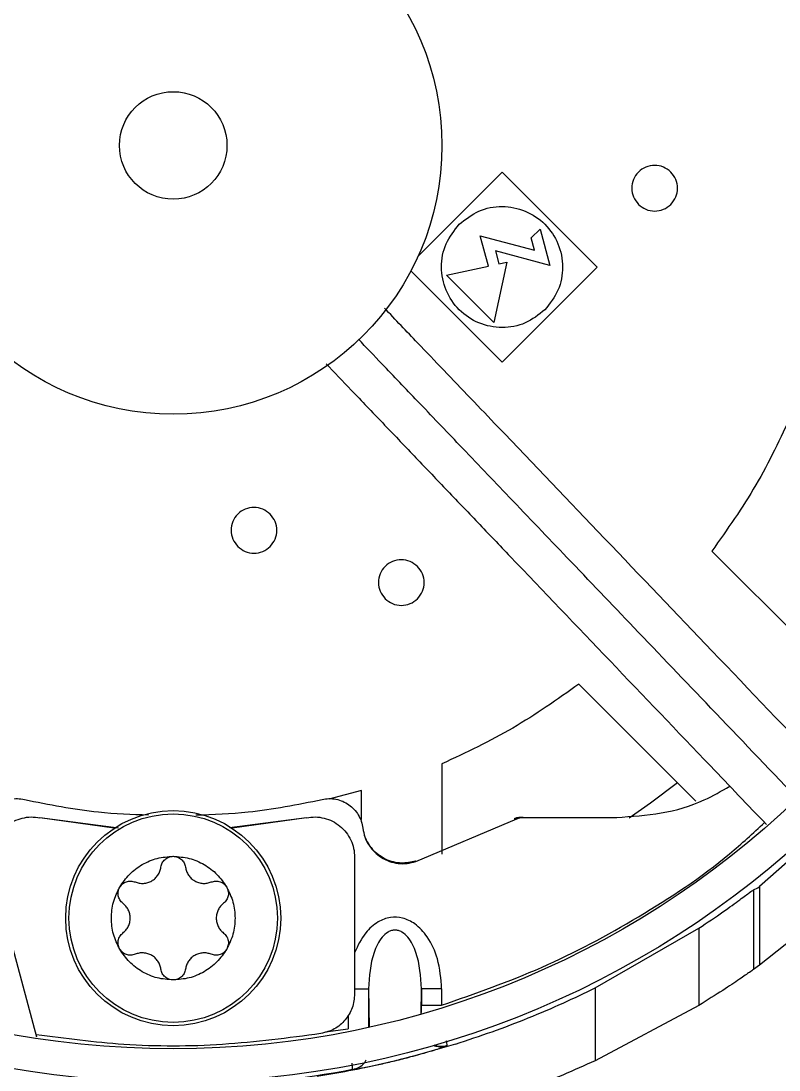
# Model space of a CAD drawing. Header units: inches. Extents: x 1229 to 1453, y -1023 to -720.
# Drawn here: x 1314.665 to 1316.885, y -988.186 to -985.112 of the extents above; entities that cross this region are included whole.
import ezdxf

# ---------------------------------------------------------------- set-up
doc = ezdxf.new("R2010")
doc.units = ezdxf.units.IN
doc.header["$MEASUREMENT"] = 0

msp = doc.modelspace()

# ---------------------------------------------------------------- linework, layer by layer
at = {"color": 18, "linetype": 'Continuous', "lineweight": 25, "true_color": 0x000000}
for p, q in [((1315.8287, -985.8003), (1316.074, -985.555)), ((1316.074, -985.555), (1316.3524, -985.8334)), ((1316.0341, -985.8309), (1316.0102, -985.7418)), ((1316.0102, -985.7418), (1316.1694, -985.7844)), ((1316.1596, -985.7477), (1316.1853, -985.722)), ((1316.1853, -985.722), (1316.214, -985.829)), ((1316.1694, -985.7844), (1316.1596, -985.7477)), ((1316.214, -985.829), (1316.0547, -985.7863)), ((1316.0547, -985.7863), (1316.0649, -985.8243)), ((1315.9111, -985.857), (1316.0341, -985.8309)), ((1316.0879, -985.8195), (1316.0503, -985.9962)), ((1316.0649, -985.8243), (1316.0879, -985.8195)), ((1316.3524, -985.8334), (1316.074, -986.1118)), ((1316.074, -986.1118), (1315.8069, -985.8448)), ((1316.0503, -985.9962), (1315.9111, -985.857)), ((1316.6887, -986.6655), (1317.0316, -987.0084)), ((1316.6417, -987.398), (1316.2989, -987.0552)), ((1315.898, -987.2889), (1315.898, -987.5534)), ((1315.6618, -987.3669), (1315.5666, -987.3921)), ((1315.6618, -987.4521), (1315.6618, -987.3669)), ((1314.9379, -987.4776), (1314.7202, -987.4467)), ((1314.9503, -987.4769), (1314.7202, -987.4467)), ((1315.501, -987.4467), (1315.2753, -987.4763)), ((1315.501, -987.4467), (1315.2834, -987.4776)), ((1315.8212, -987.5751), (1316.1177, -987.45)), ((1316.1096, -987.45), (1316.1177, -987.45)), ((1316.1358, -987.4457), (1316.1274, -987.4457)), ((1316.1358, -987.4457), (1316.4098, -987.4457)), ((1315.6421, -987.5626), (1315.6421, -987.9627)), ((1315.8212, -987.5751), (1315.8209, -987.5732)), ((1316.9336, -987.5558), (1316.828, -987.6486)), ((1316.8102, -987.6583), (1316.8236, -987.6521)), ((1316.8102, -987.6583), (1316.8102, -987.8918)), ((1316.8236, -987.6521), (1316.828, -987.6486)), ((1316.828, -987.6486), (1316.828, -987.8791)), ((1314.7111, -988.0892), (1314.6011, -987.6812)), ((1317.0633, -987.6915), (1316.828, -987.8791)), ((1316.3469, -987.9454), (1316.6507, -987.7705)), ((1316.6507, -987.7705), (1316.6507, -987.9965)), ((1316.828, -987.8791), (1316.8102, -987.8918)), ((1315.6421, -987.9481), (1315.6825, -987.9481)), ((1315.6825, -987.9481), (1315.6842, -988.0608)), ((1315.6825, -987.9481), (1315.6825, -988.0612)), ((1315.8368, -988.0221), (1315.8379, -987.9481)), ((1315.8379, -987.9481), (1315.8379, -987.9961)), ((1315.897, -987.9481), (1315.897, -987.9961)), ((1316.3469, -987.9454), (1316.3469, -988.1586)), ((1315.8379, -988.0178), (1315.8379, -987.9961)), ((1316.6507, -987.9965), (1316.3469, -988.1586)), ((1315.6234, -988.0264), (1315.6234, -988.0657)), ((1315.557, -988.0744), (1315.6234, -988.0657)), ((1315.9132, -988.1147), (1315.9125, -988.1152)), ((1315.6357, -988.1836), (1315.6374, -988.1841))]:
    msp.add_line(p, q, dxfattribs=at)
at = {"color": 18, "linetype": 'Continuous', "lineweight": 25, "true_color": 0x000000, "flags": 128}
msp.add_lwpolyline([(1316.4467, -987.4472), (1316.5088, -987.4036), (1316.5876, -987.3439)], dxfattribs=at)
at = {"color": 18, "linetype": 'Continuous', "lineweight": 25, "true_color": 0x000000}
for centre, radius in [((1315.1106, -985.4772), 8.5704), ((1315.1106, -985.4772), 8.472), ((1315.1106, -985.4772), 6.6478), ((1315.1106, -985.4772), 6.5493), ((1315.1106, -985.4772), 4.7037), ((1315.1106, -985.4772), 4.6053), ((1315.1106, -985.4772), 2.745), ((1315.1106, -985.4772), 2.6465), ((1315.1106, -985.4772), 0.7874), ((1315.1106, -985.4772), 0.1575), ((1315.1106, -987.741), 0.315), ((1315.1106, -987.741), 0.3053)]:
    msp.add_circle(centre, radius, dxfattribs=at)
msp.add_arc((1315.1106, -985.4772), 2.7569, 262.2932, 280.98, dxfattribs=at)
for points, knots in [([(1303.4011, -985.4772), (1303.4059, -985.2217), (1303.4156, -984.7108), (1303.4936, -983.9477), (1303.6177, -983.1911), (1303.792, -982.4444), (1304.0146, -981.7106), (1304.2847, -980.9929), (1304.6012, -980.2945), (1304.9626, -979.6182), (1305.3675, -978.9671), (1305.8142, -978.3438), (1306.3006, -977.751), (1306.8248, -977.1914), (1307.3845, -976.6672), (1307.9772, -976.1807), (1308.6005, -975.7341), (1309.2517, -975.3292), (1309.9279, -974.9677), (1310.6264, -974.6513), (1311.344, -974.3812), (1312.0778, -974.1586), (1312.8246, -973.9844), (1313.5811, -973.8595), (1314.3442, -973.7844), (1315.1106, -973.7593), (1315.877, -973.7844), (1316.6401, -973.8595), (1317.3967, -973.9844), (1318.1434, -974.1586), (1318.8772, -974.3812), (1319.5949, -974.6513), (1320.2933, -974.9677), (1320.9696, -975.3292), (1321.6207, -975.7341), (1322.244, -976.1807), (1322.8368, -976.6672), (1323.3964, -977.1914), (1323.9206, -977.751), (1324.407, -978.3438), (1324.8537, -978.9671), (1325.2586, -979.6182), (1325.6201, -980.2945), (1325.9365, -980.9929), (1326.2066, -981.7106), (1326.4292, -982.4444), (1326.6035, -983.1911), (1326.7277, -983.9477), (1326.8056, -984.7108), (1326.8153, -985.2217), (1326.8201, -985.4772)], [0, 0, 0, 0, 0.020833, 0.041667, 0.0625, 0.083333, 0.104167, 0.125, 0.145833, 0.166667, 0.1875, 0.208333, 0.229167, 0.25, 0.270833, 0.291667, 0.3125, 0.333333, 0.354167, 0.375, 0.395833, 0.416667, 0.4375, 0.458333, 0.479167, 0.5, 0.520833, 0.541667, 0.5625, 0.583333, 0.604167, 0.625, 0.645833, 0.666667, 0.6875, 0.708333, 0.729167, 0.75, 0.770833, 0.791667, 0.8125, 0.833333, 0.854167, 0.875, 0.895833, 0.916667, 0.9375, 0.958333, 0.979167, 1, 1, 1, 1]), ([(1326.8201, -985.4772), (1326.8153, -985.7326), (1326.8056, -986.2436), (1326.7277, -987.0067), (1326.6035, -987.7632), (1326.4292, -988.51), (1326.2066, -989.2438), (1325.9365, -989.9614), (1325.6201, -990.6599), (1325.2586, -991.3361), (1324.8537, -991.9873), (1324.407, -992.6106), (1323.9206, -993.2033), (1323.3964, -993.763), (1322.8368, -994.2871), (1322.244, -994.7736), (1321.6207, -995.2202), (1320.9696, -995.6252), (1320.2933, -995.9866), (1319.5949, -996.3031), (1318.8772, -996.5732), (1318.1434, -996.7958), (1317.3967, -996.9699), (1316.6401, -997.0948), (1315.877, -997.17), (1315.1106, -997.1951), (1314.3442, -997.17), (1313.5811, -997.0948), (1312.8246, -996.9699), (1312.0778, -996.7958), (1311.344, -996.5732), (1310.6264, -996.3031), (1309.9279, -995.9866), (1309.2517, -995.6252), (1308.6005, -995.2202), (1307.9772, -994.7736), (1307.3845, -994.2871), (1306.8248, -993.763), (1306.3006, -993.2033), (1305.8142, -992.6106), (1305.3675, -991.9873), (1304.9626, -991.3361), (1304.6012, -990.6599), (1304.2847, -989.9614), (1304.0146, -989.2438), (1303.792, -988.51), (1303.6177, -987.7632), (1303.4936, -987.0067), (1303.4156, -986.2436), (1303.4059, -985.7326), (1303.4011, -985.4772)], [0, 0, 0, 0, 0.020833, 0.041667, 0.0625, 0.083333, 0.104167, 0.125, 0.145833, 0.166667, 0.1875, 0.208333, 0.229167, 0.25, 0.270833, 0.291667, 0.3125, 0.333333, 0.354167, 0.375, 0.395833, 0.416667, 0.4375, 0.458333, 0.479167, 0.5, 0.520833, 0.541667, 0.5625, 0.583333, 0.604167, 0.625, 0.645833, 0.666667, 0.6875, 0.708333, 0.729167, 0.75, 0.770833, 0.791667, 0.8125, 0.833333, 0.854167, 0.875, 0.895833, 0.916667, 0.9375, 0.958333, 0.979167, 1, 1, 1, 1]), ([(1316.5683, -985.5551), (1316.5613, -985.5496), (1316.5475, -985.5387), (1316.5208, -985.5339), (1316.4947, -985.539), (1316.4724, -985.5539), (1316.4575, -985.5762), (1316.4523, -985.6024), (1316.4572, -985.6291), (1316.4681, -985.6429), (1316.4736, -985.6498)], [0, 0, 0, 0, 0.125001, 0.25, 0.374999, 0.5, 0.625, 0.75, 0.875, 1, 1, 1, 1]), ([(1316.4736, -985.6498), (1316.4805, -985.6553), (1316.4943, -985.6662), (1316.521, -985.671), (1316.5472, -985.6659), (1316.5695, -985.651), (1316.5844, -985.6287), (1316.5895, -985.6025), (1316.5847, -985.5758), (1316.5737, -985.562), (1316.5683, -985.5551)], [0, 0, 0, 0, 0.125001, 0.249999, 0.374998, 0.499999, 0.624998, 0.749999, 0.875001, 1, 1, 1, 1]), ([(1315.9487, -985.7081), (1315.967, -985.6936), (1316.0035, -985.6646), (1316.0742, -985.6518), (1316.1435, -985.6654), (1316.2025, -985.7048), (1316.242, -985.7639), (1316.2555, -985.8331), (1316.2428, -985.9038), (1316.2138, -985.9404), (1316.1992, -985.9587)], [0, 0, 0, 0, 0.124999, 0.250001, 0.375, 0.5, 0.625, 0.75, 0.875, 1, 1, 1, 1]), ([(1316.1992, -985.9587), (1316.181, -985.9732), (1316.1444, -986.0022), (1316.0737, -986.0149), (1316.0045, -986.0014), (1315.9454, -985.9619), (1315.906, -985.9029), (1315.8924, -985.8336), (1315.9051, -985.7629), (1315.9342, -985.7264), (1315.9487, -985.7081)], [0, 0, 0, 0, 0.124999, 0.249999, 0.375, 0.5, 0.625, 0.75, 0.875, 1, 1, 1, 1]), ([(1317.0199, -987.3042), (1316.9099, -987.1891), (1316.6949, -986.9641), (1316.3756, -986.63), (1316.1396, -986.3829), (1315.9825, -986.2185), (1315.9039, -986.1364), (1315.8198, -986.0484), (1315.7619, -985.9878), (1315.7295, -985.9538)], [0, 0, 0, 0, 0.256102, 0.500516, 0.742267, 0.804636, 0.865496, 0.924706, 1, 1, 1, 1]), ([(1316.9343, -987.3856), (1316.8514, -987.2988), (1316.6934, -987.1335), (1316.47, -986.8997), (1316.2731, -986.6936), (1316.1029, -986.5156), (1315.9569, -986.3628), (1315.8326, -986.2327), (1315.7338, -986.1293), (1315.6761, -986.0689), (1315.6532, -986.0449)], [0, 0, 0, 0, 0.1943204, 0.370458, 0.5233694, 0.6554345, 0.7687186, 0.8650907, 0.9463445, 1, 1, 1, 1]), ([(1315.5583, -986.1166), (1315.5829, -986.1423), (1315.6382, -986.2002), (1315.7241, -986.2901), (1315.8162, -986.3865), (1315.9091, -986.4837), (1316.0031, -986.5821), (1316.1638, -986.7503), (1316.3914, -986.9884), (1316.6416, -987.2502), (1316.7943, -987.41), (1316.8487, -987.4669)], [0, 0, 0, 0, 0.057144, 0.128521, 0.199602, 0.271053, 0.344335, 0.4181, 0.644545, 0.873365, 1, 1, 1, 1]), ([(1316.9224, -986.2646), (1316.8893, -986.3348), (1316.8232, -986.4754), (1316.7335, -986.6021), (1316.6887, -986.6655)], [0, 0, 0, 0, 0.5, 1, 1, 1, 1]), ([(1315.3946, -986.5573), (1315.3877, -986.5518), (1315.3739, -986.5409), (1315.3472, -986.5361), (1315.321, -986.5412), (1315.2987, -986.5561), (1315.2838, -986.5784), (1315.2787, -986.6046), (1315.2835, -986.6313), (1315.2944, -986.6451), (1315.2999, -986.652)], [0, 0, 0, 0, 0.125001, 0.25, 0.374998, 0.499999, 0.624998, 0.749999, 0.875001, 1, 1, 1, 1]), ([(1315.2999, -986.652), (1315.3068, -986.6575), (1315.3206, -986.6684), (1315.3473, -986.6732), (1315.3735, -986.6681), (1315.3958, -986.6532), (1315.4107, -986.6309), (1315.4158, -986.6047), (1315.411, -986.578), (1315.4, -986.5642), (1315.3946, -986.5573)], [0, 0, 0, 0, 0.125, 0.249999, 0.374998, 0.499999, 0.624998, 0.75, 0.875001, 1, 1, 1, 1]), ([(1315.8261, -986.7104), (1315.8192, -986.705), (1315.8054, -986.694), (1315.7787, -986.6892), (1315.7525, -986.6943), (1315.7302, -986.7092), (1315.7153, -986.7315), (1315.7102, -986.7577), (1315.715, -986.7844), (1315.7259, -986.7982), (1315.7314, -986.8051)], [0, 0, 0, 0, 0.125, 0.249998, 0.374997, 0.499997, 0.624999, 0.749998, 0.874998, 1, 1, 1, 1]), ([(1315.7314, -986.8051), (1315.7383, -986.8106), (1315.7521, -986.8215), (1315.7788, -986.8263), (1315.805, -986.8212), (1315.8273, -986.8063), (1315.8422, -986.784), (1315.8473, -986.7578), (1315.8425, -986.7312), (1315.8316, -986.7173), (1315.8261, -986.7104)], [0, 0, 0, 0, 0.125001, 0.25, 0.374999, 0.5, 0.624999, 0.75, 0.875, 1, 1, 1, 1]), ([(1316.2989, -987.0552), (1316.2356, -987.1001), (1316.1088, -987.1898), (1315.9683, -987.2559), (1315.898, -987.2889)], [0, 0, 0, 0, 0.500002, 1, 1, 1, 1]), ([(1316.4098, -987.4457), (1316.4535, -987.443), (1316.5409, -987.4377), (1316.6539, -987.4048), (1316.7165, -987.3687), (1316.7412, -987.3545)], [0, 0, 0, 0, 0.377263, 0.754525, 1, 1, 1, 1]), ([(1314.5551, -987.4774), (1314.5564, -987.4706), (1314.5588, -987.4571), (1314.5678, -987.4383), (1314.5801, -987.4217), (1314.5958, -987.4082), (1314.6139, -987.398), (1314.6336, -987.392), (1314.6543, -987.3899), (1314.6679, -987.3921), (1314.6747, -987.3933)], [0, 0, 0, 0, 0.124972, 0.250011, 0.374944, 0.500012, 0.624941, 0.750009, 0.87497, 1, 1, 1, 1]), ([(1314.6747, -987.3933), (1314.7466, -987.4079), (1314.8667, -987.4324), (1314.9892, -987.4365), (1315.0383, -987.4382)], [0, 0, 0, 0, 0.598716, 1, 1, 1, 1]), ([(1315.1771, -987.4385), (1315.2282, -987.4368), (1315.3526, -987.4327), (1315.4746, -987.4079), (1315.5466, -987.3933)], [0, 0, 0, 0, 0.41075, 1, 1, 1, 1]), ([(1315.5466, -987.3933), (1315.5533, -987.3921), (1315.5669, -987.3899), (1315.5876, -987.392), (1315.6074, -987.398), (1315.6254, -987.4082), (1315.6411, -987.4217), (1315.6534, -987.4383), (1315.6624, -987.457), (1315.6649, -987.4706), (1315.6661, -987.4774)], [0, 0, 0, 0, 0.124964, 0.249987, 0.374924, 0.499983, 0.624916, 0.749988, 0.874959, 1, 1, 1, 1]), ([(1314.5791, -987.5626), (1314.5797, -987.5539), (1314.5808, -987.5365), (1314.5896, -987.5117), (1314.6033, -987.4893), (1314.6217, -987.4706), (1314.6436, -987.4562), (1314.6682, -987.4472), (1314.6943, -987.4433), (1314.7116, -987.4456), (1314.7202, -987.4467)], [0, 0, 0, 0, 0.125, 0.250001, 0.375001, 0.500001, 0.624999, 0.749999, 0.874999, 1, 1, 1, 1]), ([(1315.501, -987.4467), (1315.5097, -987.4456), (1315.5269, -987.4433), (1315.553, -987.4472), (1315.5776, -987.4562), (1315.5996, -987.4706), (1315.6179, -987.4893), (1315.6316, -987.5117), (1315.6404, -987.5365), (1315.6416, -987.5539), (1315.6421, -987.5626)], [0, 0, 0, 0, 0.125001, 0.250001, 0.375001, 0.499999, 0.625002, 0.75, 0.875, 1, 1, 1, 1]), ([(1315.897, -987.9961), (1315.9956, -987.9617), (1316.1952, -987.892), (1316.477, -987.7402), (1316.696, -987.5965), (1316.8094, -987.4921), (1316.8431, -987.4611)], [0, 0, 0, 0, 0.2857921, 0.5780352, 0.8747451, 1, 1, 1, 1]), ([(1316.1274, -987.4457), (1316.1243, -987.4459), (1316.1181, -987.4462), (1316.1125, -987.4487), (1316.1096, -987.45)], [0, 0, 0, 0, 0.499985, 1, 1, 1, 1]), ([(1316.1177, -987.45), (1316.1206, -987.4488), (1316.1264, -987.4462), (1316.1327, -987.4459), (1316.1358, -987.4457)], [0, 0, 0, 0, 0.499841, 1, 1, 1, 1]), ([(1315.6661, -987.4774), (1315.6677, -987.486), (1315.671, -987.5032), (1315.6829, -987.527), (1315.6993, -987.5476), (1315.72, -987.564), (1315.7437, -987.5756), (1315.7694, -987.5814), (1315.7959, -987.5819), (1315.8128, -987.5774), (1315.8212, -987.5751)], [0, 0, 0, 0, 0.125206, 0.250383, 0.3755, 0.500532, 0.625475, 0.750351, 0.875181, 1, 1, 1, 1]), ([(1315.7154, -987.5577), (1315.7142, -987.557), (1315.7059, -987.5521), (1315.6936, -987.5392), (1315.6795, -987.5201), (1315.6738, -987.5058), (1315.671, -987.4988)], [0, 0, 0, 0, 0.056307, 0.380783, 0.697077, 1, 1, 1, 1]), ([(1315.6713, -987.4994), (1315.6713, -987.4996), (1315.6733, -987.5081), (1315.6822, -987.5238), (1315.6968, -987.544), (1315.7099, -987.5535), (1315.7157, -987.5577)], [0, 0, 0, 0, 0.006961, 0.351131, 0.713599, 1, 1, 1, 1]), ([(1314.9538, -987.6504), (1314.9627, -987.6373), (1314.9806, -987.6111), (1315.0191, -987.5825), (1315.0632, -987.5634), (1315.0948, -987.561), (1315.1106, -987.5598)], [0, 0, 0, 0, 0.25, 0.5, 0.749998, 1, 1, 1, 1]), ([(1315.0747, -987.5913), (1315.0757, -987.5871), (1315.0777, -987.5786), (1315.0862, -987.5683), (1315.0976, -987.5612), (1315.1063, -987.5603), (1315.1106, -987.5598)], [0, 0, 0, 0, 0.250008, 0.500009, 0.749996, 1, 1, 1, 1]), ([(1315.1106, -987.5598), (1315.115, -987.5603), (1315.1237, -987.5612), (1315.135, -987.5683), (1315.1435, -987.5786), (1315.1455, -987.5871), (1315.1466, -987.5913)], [0, 0, 0, 0, 0.250001, 0.500004, 0.750002, 1, 1, 1, 1]), ([(1315.1106, -987.5598), (1315.1264, -987.561), (1315.1581, -987.5634), (1315.2021, -987.5825), (1315.2406, -987.6111), (1315.2585, -987.6373), (1315.2675, -987.6504)], [0, 0, 0, 0, 0.250001, 0.499998, 0.749997, 1, 1, 1, 1]), ([(1315.8211, -987.5737), (1315.8071, -987.5768), (1315.7854, -987.5816), (1315.7553, -987.5769), (1315.7336, -987.5697), (1315.7211, -987.5615), (1315.7154, -987.5577)], [0, 0, 0, 0, 0.384924, 0.596388, 0.815681, 1, 1, 1, 1]), ([(1315.7157, -987.5577), (1315.7173, -987.559), (1315.7261, -987.5663), (1315.7454, -987.5741), (1315.7716, -987.5798), (1315.7974, -987.5796), (1315.8133, -987.5753), (1315.8209, -987.5732)], [0, 0, 0, 0, 0.057948, 0.309059, 0.55328, 0.784922, 1, 1, 1, 1]), ([(1314.999, -987.635), (1315.003, -987.6364), (1315.011, -987.6391), (1315.0237, -987.6395), (1315.0362, -987.6373), (1315.0478, -987.6322), (1315.058, -987.6247), (1315.0662, -987.615), (1315.0722, -987.6037), (1315.0738, -987.5955), (1315.0747, -987.5913)], [0, 0, 0, 0, 0.124999, 0.250006, 0.375003, 0.500002, 0.625003, 0.749999, 0.875002, 1, 1, 1, 1]), ([(1315.1466, -987.5913), (1315.1474, -987.5955), (1315.149, -987.6037), (1315.155, -987.615), (1315.1632, -987.6247), (1315.1734, -987.6322), (1315.185, -987.6373), (1315.1975, -987.6395), (1315.2102, -987.6391), (1315.2182, -987.6364), (1315.2222, -987.635)], [0, 0, 0, 0, 0.125002, 0.25, 0.375004, 0.499996, 0.625007, 0.750004, 0.875, 1, 1, 1, 1]), ([(1314.9538, -987.6504), (1314.9563, -987.6469), (1314.9615, -987.6398), (1314.9733, -987.6335), (1314.9864, -987.6313), (1314.9948, -987.6338), (1314.999, -987.635)], [0, 0, 0, 0, 0.249995, 0.500011, 0.749994, 1, 1, 1, 1]), ([(1315.2222, -987.635), (1315.2264, -987.6338), (1315.2348, -987.6313), (1315.2479, -987.6335), (1315.2597, -987.6398), (1315.2649, -987.6469), (1315.2675, -987.6504)], [0, 0, 0, 0, 0.250002, 0.500003, 0.749994, 1, 1, 1, 1]), ([(1314.9538, -987.8315), (1314.9469, -987.8172), (1314.9332, -987.7886), (1314.9277, -987.741), (1314.9332, -987.6933), (1314.9469, -987.6647), (1314.9538, -987.6504)], [0, 0, 0, 0, 0.250001, 0.5, 0.749999, 1, 1, 1, 1]), ([(1314.9631, -987.6973), (1314.9599, -987.6943), (1314.9536, -987.6882), (1314.9489, -987.6757), (1314.9484, -987.6624), (1314.952, -987.6544), (1314.9538, -987.6504)], [0, 0, 0, 0, 0.249994, 0.499996, 0.749996, 1, 1, 1, 1]), ([(1315.2675, -987.6504), (1315.2692, -987.6544), (1315.2728, -987.6624), (1315.2723, -987.6757), (1315.2677, -987.6882), (1315.2613, -987.6943), (1315.2581, -987.6973)], [0, 0, 0, 0, 0.2499946, 0.4999928, 0.7499927, 1, 1, 1, 1]), ([(1315.2675, -987.6504), (1315.2743, -987.6647), (1315.2881, -987.6933), (1315.2935, -987.741), (1315.2881, -987.7886), (1315.2743, -987.8172), (1315.2675, -987.8315)], [0, 0, 0, 0, 0.249999, 0.5, 0.750001, 1, 1, 1, 1]), ([(1316.6507, -987.7705), (1316.6753, -987.7538), (1316.722, -987.7222), (1316.7711, -987.6866), (1316.8022, -987.6636), (1316.8076, -987.6601), (1316.8102, -987.6583)], [0, 0, 0, 0, 0.289967, 0.549998, 0.782912, 1, 1, 1, 1]), ([(1314.9631, -987.7846), (1314.9662, -987.7818), (1314.9726, -987.7763), (1314.9793, -987.7655), (1314.9836, -987.7536), (1314.9851, -987.741), (1314.9836, -987.7283), (1314.9793, -987.7164), (1314.9726, -987.7056), (1314.9662, -987.7001), (1314.9631, -987.6973)], [0, 0, 0, 0, 0.125003, 0.250001, 0.375001, 0.500001, 0.624999, 0.749999, 0.874998, 1, 1, 1, 1]), ([(1315.2581, -987.6973), (1315.255, -987.7001), (1315.2487, -987.7056), (1315.2419, -987.7164), (1315.2376, -987.7283), (1315.2362, -987.741), (1315.2376, -987.7536), (1315.2419, -987.7655), (1315.2487, -987.7763), (1315.255, -987.7818), (1315.2581, -987.7846)], [0, 0, 0, 0, 0.1249957, 0.2499968, 0.3749993, 0.4999994, 0.6250009, 0.7500035, 0.8750033, 1, 1, 1, 1]), ([(1315.897, -987.9481), (1315.8947, -987.9185), (1315.8906, -987.865), (1315.8606, -987.7993), (1315.8234, -987.7581), (1315.7843, -987.7387), (1315.7455, -987.7367), (1315.7066, -987.7516), (1315.6678, -987.7869), (1315.6515, -987.8219), (1315.6421, -987.8422)], [0, 0, 0, 0, 0.20049, 0.362853, 0.481729, 0.572284, 0.652471, 0.738946, 0.849163, 1, 1, 1, 1]), ([(1314.9538, -987.8315), (1314.952, -987.8275), (1314.9484, -987.8195), (1314.9489, -987.8062), (1314.9536, -987.7937), (1314.9599, -987.7876), (1314.9631, -987.7846)], [0, 0, 0, 0, 0.250004, 0.500004, 0.750006, 1, 1, 1, 1]), ([(1315.2581, -987.7846), (1315.2613, -987.7876), (1315.2677, -987.7937), (1315.2723, -987.8062), (1315.2728, -987.8195), (1315.2692, -987.8275), (1315.2675, -987.8315)], [0, 0, 0, 0, 0.250007, 0.500007, 0.750005, 1, 1, 1, 1]), ([(1315.8379, -987.9481), (1315.8356, -987.9119), (1315.8322, -987.8589), (1315.8053, -987.8031), (1315.7844, -987.7832), (1315.7707, -987.7771), (1315.7602, -987.7756), (1315.7497, -987.7771), (1315.7361, -987.7832), (1315.7152, -987.8031), (1315.6883, -987.8589), (1315.6848, -987.9119), (1315.6825, -987.9481)], [0, 0, 0, 0, 0.268253, 0.392862, 0.448855, 0.475305, 0.5, 0.524693, 0.551143, 0.607139, 0.731747, 1, 1, 1, 1]), ([(1314.999, -987.8469), (1314.9948, -987.8481), (1314.9864, -987.8506), (1314.9733, -987.8484), (1314.9615, -987.8421), (1314.9563, -987.835), (1314.9538, -987.8315)], [0, 0, 0, 0, 0.250007, 0.49999, 0.750004, 1, 1, 1, 1]), ([(1315.1106, -987.9221), (1315.0948, -987.9209), (1315.0632, -987.9185), (1315.0191, -987.8994), (1314.9806, -987.8708), (1314.9627, -987.8446), (1314.9538, -987.8315)], [0, 0, 0, 0, 0.250001, 0.5, 0.75, 1, 1, 1, 1]), ([(1315.2675, -987.8315), (1315.2585, -987.8446), (1315.2406, -987.8708), (1315.2021, -987.8994), (1315.1581, -987.9185), (1315.1264, -987.9209), (1315.1106, -987.9221)], [0, 0, 0, 0, 0.250003, 0.500002, 0.749999, 1, 1, 1, 1]), ([(1315.2675, -987.8315), (1315.2649, -987.835), (1315.2597, -987.8421), (1315.2479, -987.8484), (1315.2348, -987.8506), (1315.2264, -987.8481), (1315.2222, -987.8469)], [0, 0, 0, 0, 0.250006, 0.499996, 0.749998, 1, 1, 1, 1]), ([(1315.0747, -987.8906), (1315.0738, -987.8864), (1315.0722, -987.8782), (1315.0662, -987.8669), (1315.058, -987.8572), (1315.0478, -987.8497), (1315.0362, -987.8446), (1315.0237, -987.8424), (1315.011, -987.8428), (1315.003, -987.8455), (1314.999, -987.8469)], [0, 0, 0, 0, 0.124998, 0.250002, 0.374998, 0.499999, 0.624998, 0.749994, 0.875001, 1, 1, 1, 1]), ([(1315.2222, -987.8469), (1315.2182, -987.8455), (1315.2102, -987.8428), (1315.1975, -987.8424), (1315.185, -987.8446), (1315.1734, -987.8497), (1315.1632, -987.8572), (1315.155, -987.8669), (1315.149, -987.8782), (1315.1474, -987.8864), (1315.1466, -987.8906)], [0, 0, 0, 0, 0.125, 0.249995, 0.374993, 0.500003, 0.624995, 0.749999, 0.874998, 1, 1, 1, 1]), ([(1315.1106, -987.9221), (1315.1063, -987.9216), (1315.0976, -987.9207), (1315.0862, -987.9136), (1315.0777, -987.9033), (1315.0757, -987.8948), (1315.0747, -987.8906)], [0, 0, 0, 0, 0.250004, 0.499991, 0.749992, 1, 1, 1, 1]), ([(1315.1466, -987.8906), (1315.1455, -987.8948), (1315.1435, -987.9033), (1315.135, -987.9136), (1315.1237, -987.9207), (1315.115, -987.9216), (1315.1106, -987.9221)], [0, 0, 0, 0, 0.249996, 0.499995, 0.749998, 1, 1, 1, 1]), ([(1316.8102, -987.8918), (1316.8075, -987.8936), (1316.8021, -987.8975), (1316.7706, -987.9193), (1316.7215, -987.9523), (1316.675, -987.9813), (1316.6507, -987.9965)], [0, 0, 0, 0, 0.2216678, 0.4574853, 0.7163636, 1, 1, 1, 1]), ([(1315.897, -987.9481), (1315.8896, -987.9481), (1315.8783, -987.9481), (1315.8647, -987.9481), (1315.8553, -987.9481), (1315.8477, -987.9481), (1315.8402, -987.9481), (1315.8388, -987.9481), (1315.8379, -987.9481)], [0, 0, 0, 0, 0.239692, 0.368513, 0.500007, 0.631495, 0.760304, 1, 1, 1, 1]), ([(1315.9374, -988.1097), (1315.9734, -988.098), (1316.0463, -988.0742), (1316.1523, -988.0334), (1316.2548, -987.9898), (1316.3161, -987.9602), (1316.3469, -987.9454)], [0, 0, 0, 0, 0.2423021, 0.4909851, 0.7446936, 1, 1, 1, 1]), ([(1315.6421, -987.9627), (1315.6407, -987.9766), (1315.6379, -988.0043), (1315.6158, -988.0405), (1315.5837, -988.0682), (1315.5568, -988.0756), (1315.5434, -988.0792)], [0, 0, 0, 0, 0.250001, 0.499999, 0.750001, 1, 1, 1, 1]), ([(1315.8379, -987.9961), (1315.8389, -987.9961), (1315.8409, -987.9961), (1315.8547, -987.9961), (1315.874, -987.9961), (1315.8893, -987.9961), (1315.897, -987.9961)], [0, 0, 0, 0, 0.250003, 0.5, 0.75, 1, 1, 1, 1]), ([(1315.5434, -988.0792), (1315.4476, -988.0919), (1315.256, -988.1172), (1314.9758, -988.1177), (1314.7947, -988.0939), (1314.7094, -988.0827)], [0, 0, 0, 0, 0.3459696, 0.6919397, 1, 1, 1, 1]), ([(1315.9132, -988.1147), (1315.9131, -988.1133), (1315.9131, -988.1116), (1315.9119, -988.1023), (1315.9116, -988.1003)], [0, 0, 0, 0, 0.788272, 1, 1, 1, 1]), ([(1315.9374, -988.1097), (1315.9009, -988.1207), (1315.829, -988.1424), (1315.7237, -988.1684), (1315.623, -988.1899), (1315.5626, -988.2001), (1315.532, -988.2053)], [0, 0, 0, 0, 0.2568699, 0.5069323, 0.7505432, 1, 1, 1, 1]), ([(1315.6374, -988.1841), (1315.6399, -988.1839), (1315.6445, -988.1834), (1315.6721, -988.1782), (1315.6979, -988.1729), (1315.7177, -988.1686), (1315.7388, -988.1638), (1315.7611, -988.1585), (1315.7844, -988.1527), (1315.8194, -988.1436), (1315.863, -988.1313), (1315.9024, -988.1191), (1315.9091, -988.1165), (1315.9125, -988.1152)], [0, 0, 0, 0, 0.1440726, 0.2570227, 0.3037503, 0.3489383, 0.3922931, 0.4361244, 0.4851638, 0.5367901, 0.6675791, 0.8314411, 1, 1, 1, 1]), ([(1315.8737, -988.1136), (1315.878, -988.115), (1315.8867, -988.1178), (1315.9, -988.1182), (1315.9085, -988.1162), (1315.9125, -988.1152)], [0, 0, 0, 0, 0.343986, 0.685455, 1, 1, 1, 1]), ([(1315.9132, -988.1147), (1315.9091, -988.1157), (1315.9007, -988.1176), (1315.8876, -988.1173), (1315.8792, -988.1146), (1315.8752, -988.1133)], [0, 0, 0, 0, 0.32109, 0.669735, 1, 1, 1, 1]), ([(1316.3469, -988.1586), (1316.3158, -988.1726), (1316.2537, -988.2006), (1316.1499, -988.2417), (1316.0423, -988.2799), (1315.9331, -988.3138), (1315.8251, -988.3429), (1315.7208, -988.3668), (1315.6214, -988.3861), (1315.5617, -988.3952), (1315.532, -988.3997)], [0, 0, 0, 0, 0.132114, 0.26342, 0.392324, 0.518204, 0.641214, 0.76198, 0.881318, 1, 1, 1, 1]), ([(1315.6335, -988.1654), (1315.6339, -988.1688), (1315.6352, -988.1812), (1315.6355, -988.1826), (1315.6357, -988.1836)], [0, 0, 0, 0, 0.272215, 1, 1, 1, 1]), ([(1315.6374, -988.1841), (1315.6437, -988.1822), (1315.6566, -988.1782), (1315.6701, -988.1676), (1315.6746, -988.1588), (1315.6758, -988.1563)], [0, 0, 0, 0, 0.400623, 0.826245, 1, 1, 1, 1])]:
    msp.add_open_spline(points, degree=3, knots=knots, dxfattribs=at)

doc.saveas('drawing.dxf')
